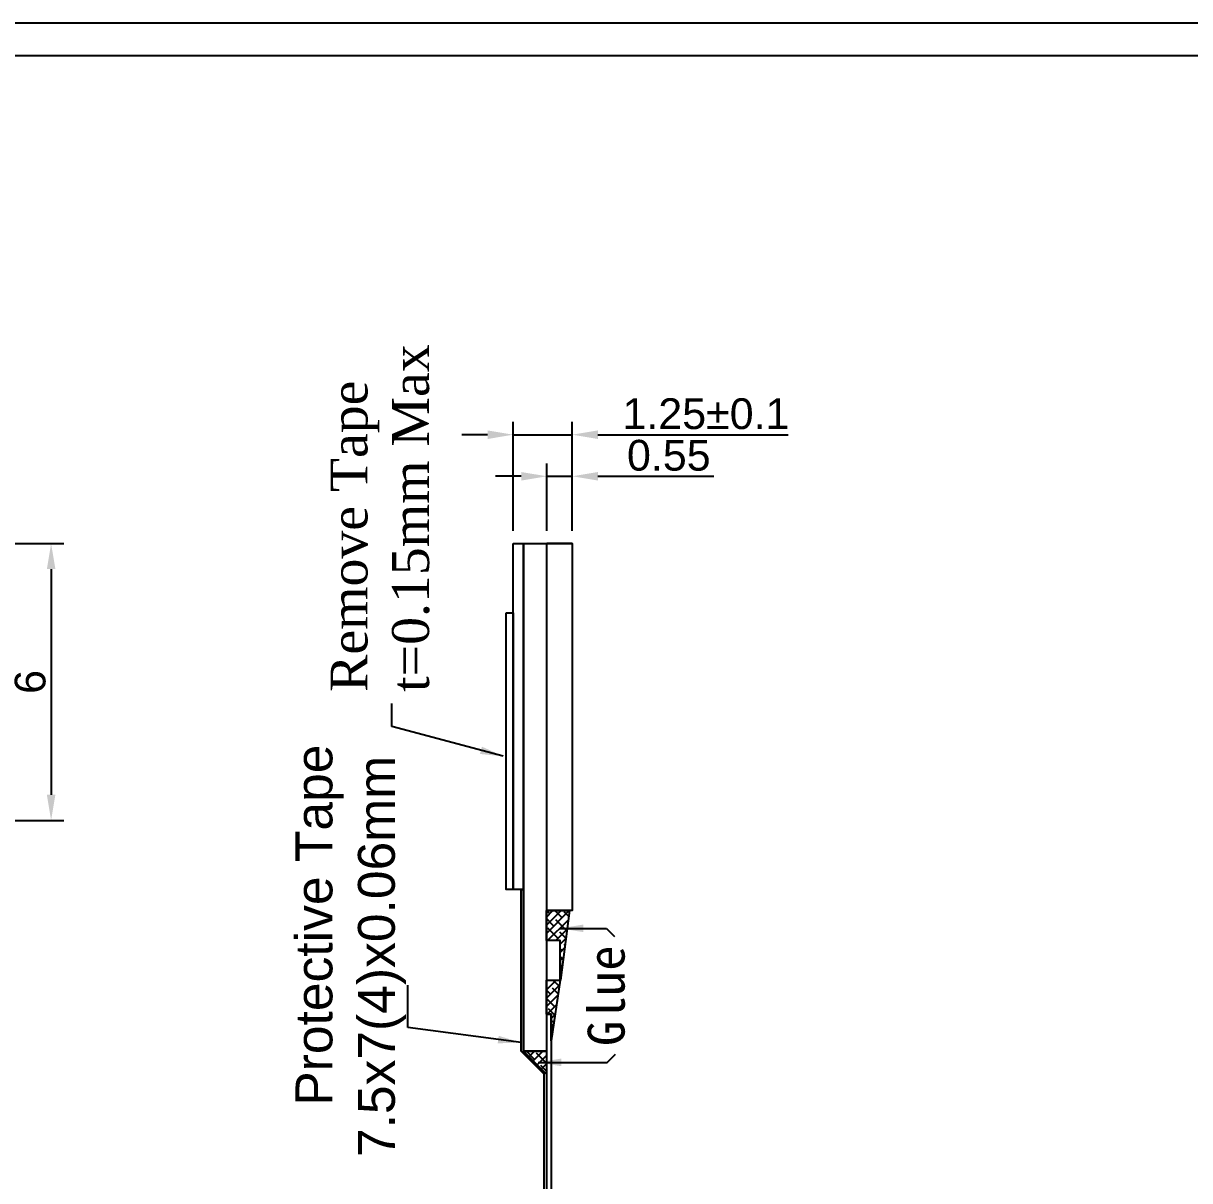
# Model space of a CAD drawing. Header units: millimetres. Extents: x 462 to 746, y 142 to 198.
# Drawn here: x 695.54 to 720.81, y 173.3 to 198.38 of the extents above; entities that cross this region are included whole.
import ezdxf

# ---------------------------------------------------------------- set-up
doc = ezdxf.new("R2010")
doc.units = ezdxf.units.MM
doc.header["$LTSCALE"] = 0.555556
for name, color, linetype in [('dim', 4, 'Continuous'), ('Driver IC', 8, 'Continuous'), ('Frame', 7, 'Continuous'), ('Handler', 2, 'Continuous'), ('Index', 7, 'Continuous'), ('Polarizer', 6, 'Continuous')]:
    doc.layers.add(name, color=color, linetype=linetype)
doc.layers.add('FPC', color=40, linetype='Continuous', lineweight=25)
doc.styles.get("Standard").update_dxf_attribs({"font": 'ARIAL.TTF'})
doc.dimstyles.new('ISO-25', dxfattribs={"dimscale": 0.555556, "dimtxt": 2.2, "dimasz": 2.2, "dimexe": 0.5, "dimexo": 0.5, "dimgap": 0.5, "dimtad": 1, "dimdec": 3, "dimdsep": 46, "dimtxsty": 'Standard', "dimcen": 2.2, "dimadec": 0, "dimazin": 2, "dimtfac": 1, "dimtdec": 3, "dimtmove": 0, "dimatfit": 3, "dimfxl": 0, "dimarcsym": 0})
doc.dimstyles.get("Standard").update_dxf_attribs({"dimtxt": 0.18, "dimasz": 0.18, "dimexe": 0.18, "dimexo": 0.0625, "dimgap": 0.09, "dimtad": 0, "dimtih": 1, "dimtoh": 1, "dimdec": 4, "dimzin": 0, "dimdsep": 46, "dimtxsty": 'Standard', "dimcen": 0.09, "dimadec": 0, "dimazin": 0, "dimtfac": 1, "dimtdec": 4, "dimtofl": 0, "dimtmove": 0, "dimatfit": 3, "dimfxl": 0, "dimtolj": 1, "dimtzin": 0, "dimarcsym": 0})

# ---------------------------------------------------------------- blocks, each defined once
blk = doc.blocks.new('*D9')
at = {"layer": 'Defpoints', "color": 0}
for p in [(707.438, 189.468), (706.158, 187.11), (707.438, 187.11)]:
    blk.add_point(p, dxfattribs=at)
at = {"layer": 'dim', "color": 0, "lineweight": -2}
for p, q in [((706.158, 187.388), (706.158, 189.746)), ((707.438, 187.388), (707.438, 189.746)), ((705.603, 189.468), (705.047, 189.468)), ((706.158, 189.468), (707.438, 189.468)), ((707.994, 189.468), (712.118, 189.468))]:
    blk.add_line(p, q, dxfattribs=at)
at = {"layer": 'dim', "color": 0}
for points in [[(705.603, 189.561), (705.603, 189.375), (706.158, 189.468)], [(707.994, 189.561), (707.994, 189.375), (707.438, 189.468)]]:
    blk.add_solid(points, dxfattribs=at)
at = {"layer": 'dim', "color": 0, "insert": (710.334, 189.919), "char_height": 0.6667, "attachment_point": 5}
blk.add_mtext('1.25%%p0.1', dxfattribs=at)
blk = doc.blocks.new('*D68')
at = {"layer": 'Defpoints', "color": 0}
for p in [(694.571, 187.11), (694.571, 181.11), (696.146, 181.11)]:
    blk.add_point(p, dxfattribs=at)
at = {"layer": 'dim', "color": 0, "lineweight": -2}
for p, q in [((694.849, 187.11), (696.424, 187.11)), ((696.146, 186.555), (696.146, 181.666)), ((694.849, 181.11), (696.424, 181.11))]:
    blk.add_line(p, q, dxfattribs=at)
at = {"layer": 'dim', "color": 0}
for points in [[(696.054, 186.555), (696.239, 186.555), (696.146, 187.11)], [(696.054, 181.666), (696.239, 181.666), (696.146, 181.11)]]:
    blk.add_solid(points, dxfattribs=at)
at = {"layer": 'dim', "color": 0, "insert": (695.695, 184.11), "char_height": 0.667, "attachment_point": 5, "rotation": 90}
blk.add_mtext('6', dxfattribs=at)
blk = doc.blocks.new('*D73')
at = {"layer": 'Defpoints', "color": 0, "lineweight": -2}
for p, q in [((706.888, 187.388), (706.888, 188.845)), ((707.438, 187.388), (707.438, 188.845)), ((706.333, 188.567), (705.777, 188.567)), ((706.888, 188.567), (707.438, 188.567)), ((707.994, 188.567), (710.508, 188.567))]:
    blk.add_line(p, q, dxfattribs=at)
at = {"layer": 'Defpoints', "color": 0}
for p in [(707.438, 188.567), (706.888, 187.11), (707.438, 187.11)]:
    blk.add_point(p, dxfattribs=at)
for points in [[(706.333, 188.659), (706.333, 188.474), (706.888, 188.567)], [(707.994, 188.659), (707.994, 188.474), (707.438, 188.567)]]:
    blk.add_solid(points, dxfattribs=at)
at = {"layer": 'Defpoints', "color": 0, "insert": (709.529, 189.018), "char_height": 0.6667, "attachment_point": 5}
blk.add_mtext('0.55', dxfattribs=at)

msp = doc.modelspace()

# ---------------------------------------------------------------- hatches: boundary and pattern name
h = msp.add_hatch()
h.set_pattern_fill('ANSI38', color=8, style=0)
h.set_pattern_definition([(45, (648.8789, 131.97608), (-0.08838835, 0.08838835), []), (135, (648.8789, 131.97608), (-0.26516504, 0.08838835), [0.3125, -0.1875])])
h.paths.add_polyline_path([(707.3783, 179.1551), (706.8783, 179.1551), (706.8789, 178.5101), (707.1783, 178.5101), (707.1803, 177.6501)])
h = msp.add_hatch()
h.set_pattern_fill('ANSI38', color=8, style=0)
h.set_pattern_definition([(45, (651.37827, 131.65008), (-0.08838835, 0.08838835), []), (135, (651.37827, 131.65008), (-0.26516504, 0.08838835), [0.3125, -0.1875])])
h.paths.add_polyline_path([(706.8783, 176.1101), (706.3783, 176.1101), (706.8783, 175.6101)])
at = {"layer": 'Driver IC', "ltscale": 0.5}
h = msp.add_hatch(dxfattribs=at)
h.set_pattern_fill('ANSI38', color=256, scale=0.04, style=0)
h.set_pattern_definition([(45, (91.54732, 0.52232), (-0.08980256, 0.08980256), []), (135, (91.54732, 0.52232), (-0.269407684, 0.08980256), [0.3175, -0.1905])])
h.paths.add_polyline_path([(707.1783, 177.6501), (706.8783, 177.6501), (706.8783, 176.9101), (706.9783, 176.9101), (706.9783, 176.3367)])

# ---------------------------------------------------------------- linework, layer by layer
for p, q in [((706.3783, 187.1101), (706.3783, 176.1101)), ((707.4383, 187.1101), (707.4383, 179.1551)), ((706.8783, 179.1551), (707.3783, 179.1551)), ((706.3783, 176.1101), (706.8783, 176.1101))]:
    msp.add_line(p, q)
at = {"color": 6}
msp.add_lwpolyline([(706.8283, 172.6551), (706.8283, 175.6101), (706.3283, 176.1101), (706.3283, 179.6101), (706.3783, 179.6101), (706.3783, 176.1101), (706.8783, 175.6101), (706.8783, 172.6551)], close=True, dxfattribs=at)
at = {"color": 8}
for points in [[(707.1803, 177.6501), (707.1783, 178.5101), (706.8789, 178.5101), (706.8783, 179.1551), (707.3783, 179.1551)], [(706.9783, 176.3367), (706.9783, 176.9101), (706.8783, 176.9101), (706.8783, 177.6501), (707.1783, 177.6501)], [(706.3783, 176.1101), (706.8783, 176.1101), (706.8783, 175.6101)]]:
    msp.add_lwpolyline(points, close=True, dxfattribs=at)
at = {"layer": 'Defpoints', "color": 0}
msp.add_line((706.3783, 187.1101), (706.8783, 187.1101), dxfattribs=at)
at = {"layer": 'Defpoints', "color": 2}
msp.add_line((707.4383, 187.1101), (706.8883, 187.1101), dxfattribs=at)
at = {"layer": 'Defpoints', "color": 0}
for points in [[(706.3783, 187.1101), (706.8783, 187.1101), (706.8783, 176.1101), (706.3783, 176.1101)], [(706.8883, 187.1101), (707.4383, 187.1101), (707.4383, 179.1551), (706.8883, 179.1551)]]:
    msp.add_lwpolyline(points, close=True, dxfattribs=at)
at = {"layer": 'Driver IC', "ltscale": 0.5}
msp.add_lwpolyline([(706.8783, 177.6501), (707.1783, 177.6501), (707.1783, 178.5101), (706.8783, 178.5101)], close=True, dxfattribs=at)
at = {"layer": 'FPC', "color": 34}
for p, q in [((706.8783, 176.9101), (706.8783, 164.1101)), ((706.8783, 176.9101), (706.9783, 176.9101)), ((706.9783, 176.9101), (706.9783, 164.1101))]:
    msp.add_line(p, q, dxfattribs=at)
at = {"layer": 'Frame'}
for points in [[(746.0841, 198.382), (662.0841, 198.382), (662.0841, 142.382), (746.0841, 142.382)], [(745.3841, 143.082), (662.7841, 143.082), (662.7841, 197.682), (745.3841, 197.682)]]:
    msp.add_lwpolyline(points, close=True, dxfattribs=at)
at = {"layer": 'Handler', "color": 3}
msp.add_lwpolyline([(706.0083, 185.6101), (706.1583, 185.6101), (706.1583, 179.6101), (706.0083, 179.6101)], close=True, dxfattribs=at)
at = {"layer": 'Polarizer'}
msp.add_lwpolyline([(706.1583, 187.1101), (706.3783, 187.1101), (706.3783, 179.6101), (706.1583, 179.6101)], close=True, dxfattribs=at)

# ---------------------------------------------------------------- texts
at = {"layer": 'Index'}
for s, p in [('Protective Tape', (702.2405, 174.928)), ('7.5x7(4)x0.06mm', (703.5941, 173.8142))]:
    msp.add_text(s, height=0.8, rotation=90, dxfattribs=at).set_placement(p)
at = {"layer": 'Index', "char_height": 0.8, "rotation": 90}
for s, insert, attachment_point in [('{\\fTimes New Roman|b0|i0|c0|p18;Remove Tape\\Pt=0.15mm Max}', (703.2755, 183.8968), 4), ('{\\fSimSun|b0|i0|c134|p2;Glue}', (708.1789, 177.3091), 5)]:
    msp.add_mtext(s, dxfattribs=dict(at, insert=insert, attachment_point=attachment_point))

# ---------------------------------------------------------------- dimensions: what is measured, and where the dimension line sits
at = {"layer": 'Defpoints', "color": 0}
dim = msp.add_linear_dim(base=(707.4383, 188.5668), p1=(706.8883, 187.1101), p2=(707.4383, 187.1101), dimstyle='ISO-25', override={"dimtxt": 1.2, "dimasz": 1, "dimgap": 0.2, "dimfxl": 0.2}, dxfattribs=at)
dim.commit()
dim.dimension.update_dxf_attribs({"geometry": '*D73', "text_midpoint": (709.5288, 189.0183)})
at = {"layer": 'dim', "color": 0}
dim = msp.add_linear_dim(base=(707.4383, 189.468), p1=(706.1583, 187.1101), p2=(707.4383, 187.1101), text='1.25%%p0.1', dimstyle='ISO-25', override={"dimtxt": 1.2, "dimasz": 1, "dimgap": 0.2}, dxfattribs=at)
dim.commit()
dim.dimension.update_dxf_attribs({"geometry": '*D9', "text_midpoint": (710.3335, 189.468), "dimtype": 160})
dim = msp.add_linear_dim(base=(696.1461, 181.1101), p1=(694.5707, 187.1101), p2=(694.5707, 181.1101), angle=90, dimstyle='ISO-25', override={"dimtxt": 1.2, "dimasz": 1, "dimgap": 0.2}, dxfattribs=at)
dim.commit()
dim.dimension.update_dxf_attribs({"geometry": '*D68', "text_midpoint": (695.6947, 184.1101)})

# ---------------------------------------------------------------- leaders
at = {"layer": 'Index'}
for points, override in [([(705.9419, 182.4997), (703.5271, 183.1468), (703.5271, 183.6468)], {"dimtxt": 0.5, "dimasz": 0.5, "dimexe": 0.5, "dimexo": 0.5, "dimgap": 0.1, "dimtih": 0, "dimdec": 3}), ([(707.1778, 178.7714), (708.1778, 178.7714), (708.3546, 178.5946)], {"dimtxt": 0.5, "dimasz": 0.5, "dimexe": 0.5, "dimexo": 0.5, "dimgap": 0.1, "dimtih": 0, "dimdec": 2}), ([(706.3283, 176.2952), (703.8746, 176.622), (703.8746, 177.5379)], {"dimtxt": 0.5, "dimasz": 0.5, "dimexe": 0.5, "dimexo": 0.5, "dimgap": 0.1, "dimtih": 0, "dimdec": 3}), ([(706.697, 175.8671), (708.197, 175.8671), (708.3738, 176.0438)], {"dimtxt": 0.5, "dimasz": 0.5, "dimexe": 0.5, "dimexo": 0.5, "dimgap": 0.1, "dimtih": 0, "dimdec": 2})]:
    msp.add_leader(points, dimstyle='Standard', override=override, dxfattribs=at)

doc.saveas('drawing.dxf')
